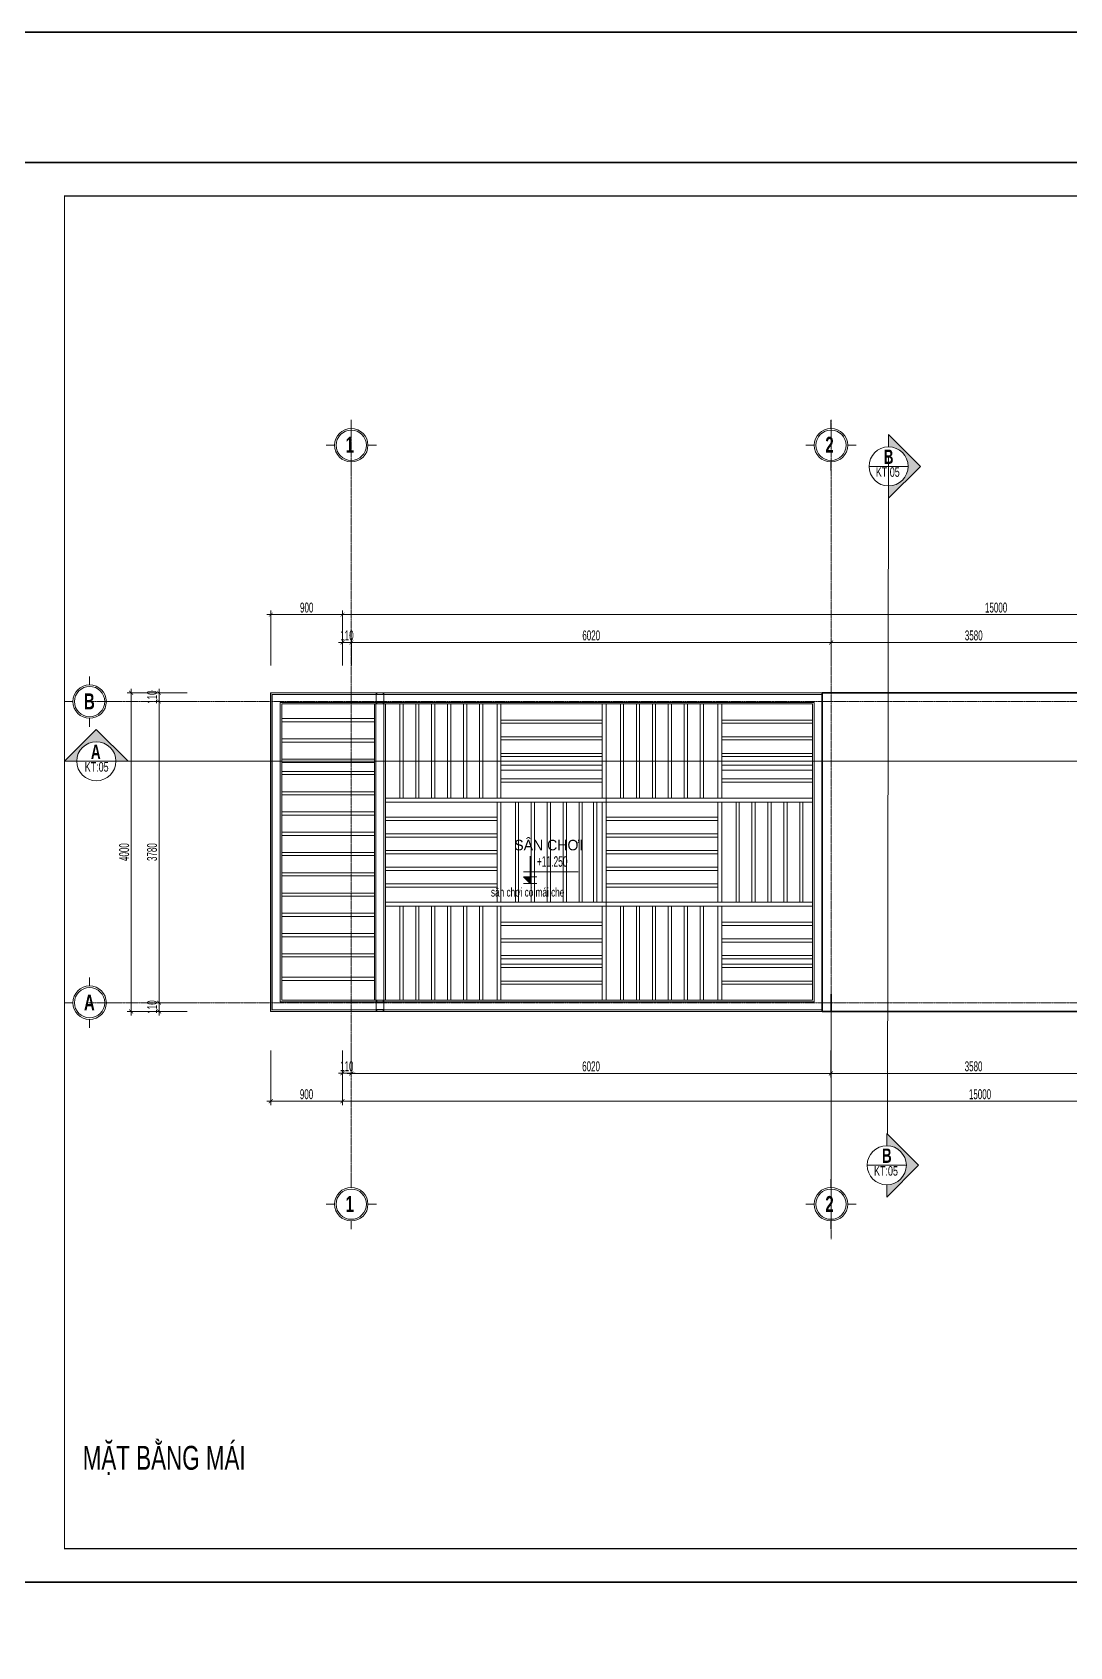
# Model space of a CAD drawing. Header units: millimetres. Extents: x 1336014 to 2939047, y -333549 to -60566.
# Drawn here: x 1388413 to 1401429, y -110532 to -90266 of the extents above; entities that cross this region are included whole.
import ezdxf
from ezdxf.enums import TextEntityAlignment as Align

# ---------------------------------------------------------------- set-up
doc = ezdxf.new("R2010")
doc.units = ezdxf.units.MM
doc.header["$MEASUREMENT"] = 0
doc.linetypes.add('CENTER2', pattern=[1.125, 0.75, -0.125, 0.125, -0.125])
for name, color, linetype, lineweight in [('01.Cut', 255, 'Continuous', 35), ('02.Thay', 145, 'Continuous', 15), ('03.Manh', 251, 'Continuous', 13), ('05.Text', 253, 'Continuous', 18), ('08.Dim', 156, 'Continuous', 15), ('09.Hatch', 250, 'Continuous', 5), ('10.Text', 254, 'Continuous', 18), ('10.truc', 250, 'CENTER2', 20), ('11.Khung bo', 32, 'Continuous', 50), ('12.Khung', 36, 'Continuous', 25), ('DIM', 252, 'Continuous', 20), ('NN_KI HIEU', 22, 'Continuous', 18)]:
    doc.layers.add(name, color=color, linetype=linetype, lineweight=lineweight)
doc.layers.add('text', color=7, linetype='Continuous')
doc.layers.add('Tpl_Bound', color=1, linetype='Continuous', plot=False)
doc.styles.add('AVANTH', font='')
doc.styles.add('AVANTHB', font='')
doc.styles.add('TT5_Ghi chu 1', font='', dxfattribs={"width": 0.7, "height": 240})
doc.styles.add('TT5_Text Dim', font='hoatbif.shx', dxfattribs={"width": 0.6})
doc.styles.get('AVANTH').set_extended_font_data('.VnAvantH')
doc.styles.get('AVANTHB').set_extended_font_data('.VnAvantH', bold=True)
doc.styles.get('TT5_Ghi chu 1').set_extended_font_data('.VnBlackH')
doc.dimstyles.new('TT5_Dim 1-50', dxfattribs={"dimscale": 50, "dimtxt": 2.5, "dimasz": 1, "dimexe": 1, "dimexo": 0.5, "dimgap": 0.5, "dimtad": 1, "dimdec": 0, "dimzin": 0, "dimdsep": 46, "dimtxsty": 'TT5_Text Dim', "dimblk": 'ARCHTICK', "dimcen": 0, "dimdle": 1, "dimclrd": 256, "dimclre": 256, "dimclrt": 1, "dimadec": 0, "dimazin": 0, "dimtfac": 0.015, "dimtdec": 0, "dimtix": 1, "dimtmove": 2, "dimatfit": 3, "dimldrblk": 'DOT', "dimfxl": 1, "dimtolj": 1, "dimtzin": 0, "dimlwd": -1, "dimlwe": -1, "dimarcsym": 1})

# ---------------------------------------------------------------- blocks, each defined once
blk = doc.blocks.new('100')
at = {"layer": '11.Khung bo', "const_width": 26.7}
blk.add_lwpolyline([(1860913, -945240), (1860913, -916940), (1896063, -916940), (1896063, -945240)], close=True, dxfattribs=at)
blk.add_lwpolyline([(1860913, -945240), (1860913, -916940), (1896063, -916940), (1896063, -945240)], close=True, dxfattribs=at)
blk.add_lwpolyline([(1860913, -945240), (1860913, -916940), (1896063, -916940), (1896063, -945240)], close=True, dxfattribs=at)
at = {"layer": '12.Khung'}
blk.add_lwpolyline([(1901579, -945940), (1901579, -916240), (1859580, -916240), (1859580, -945940)], close=True, dxfattribs=at)
blk.add_lwpolyline([(1901579, -945940), (1901579, -916240), (1859580, -916240), (1859580, -945940)], close=True, dxfattribs=at)
blk.add_lwpolyline([(1901579, -945940), (1901579, -916240), (1859580, -916240), (1859580, -945940)], close=True, dxfattribs=at)
blk = doc.blocks.new('DANHTRUC')
for p, q in [((980383, -947347), (980383, -947137)), ((979963, -947767), (979753, -947767)), ((980803, -947767), (981013, -947767)), ((980383, -948187), (980383, -948397))]:
    blk.add_line(p, q)
for radius in [420, 380]:
    blk.add_circle((980383, -947767), radius)
blk = doc.blocks.new('_ARCHTICK')
at = {"const_width": 0.15}
blk.add_lwpolyline([(-0.5, -0.5), (0.5, 0.5)], dxfattribs=at)
blk = doc.blocks.new('*D2405')
at = {"layer": '08.Dim', "transparency": 16777216}
for p, q in [((1392414, -103047), (1392414, -103385)), ((1398434, -103047), (1398434, -103385)), ((1392364, -103335), (1398484, -103335))]:
    blk.add_line(p, q, dxfattribs=at)
at = {"layer": 'Defpoints', "color": 0, "transparency": 16777216}
for p in [(1392414, -103022), (1398434, -103022), (1398434, -103335)]:
    blk.add_point(p, dxfattribs=at)
at = {"layer": '08.Dim', "transparency": 16777216, "xscale": 50, "yscale": 50, "zscale": 50, "rotation": 180}
blk.add_blockref('_ARCHTICK', (1392414, -103335), dxfattribs=at)
at = {"layer": '08.Dim', "transparency": 16777216, "xscale": 50, "yscale": 50, "zscale": 50}
blk.add_blockref('_ARCHTICK', (1398434, -103335), dxfattribs=at)
at = {"layer": '08.Dim', "color": 1, "transparency": 16777216, "insert": (1395424, -103247), "char_height": 125, "attachment_point": 5, "style": 'TT5_Text Dim'}
blk.add_mtext('\\A1;6020', dxfattribs=at)
blk = doc.blocks.new('_DOT')
blk.add_line((-0.5, 0), (-1, 0))
at = {"const_width": 0.5}
blk.add_lwpolyline([(-0.25, 0, 1), (0.25, 0, 1)], format="xyb", close=True, dxfattribs=at)
blk = doc.blocks.new('*D2406')
at = {"layer": '08.Dim', "transparency": 16777216}
for p, q in [((1398433, -103047), (1398433, -103385)), ((1402013, -103047), (1402013, -103385)), ((1398383, -103335), (1402063, -103335))]:
    blk.add_line(p, q, dxfattribs=at)
at = {"layer": 'Defpoints', "color": 0, "transparency": 16777216}
for p in [(1398433, -103022), (1402013, -103022), (1402013, -103335)]:
    blk.add_point(p, dxfattribs=at)
at = {"layer": '08.Dim', "transparency": 16777216, "xscale": 50, "yscale": 50, "zscale": 50, "rotation": 180}
blk.add_blockref('_ARCHTICK', (1398433, -103335), dxfattribs=at)
at = {"layer": '08.Dim', "transparency": 16777216, "xscale": 50, "yscale": 50, "zscale": 50}
blk.add_blockref('_ARCHTICK', (1402013, -103335), dxfattribs=at)
at = {"layer": '08.Dim', "color": 1, "transparency": 16777216, "insert": (1400223, -103247), "char_height": 125, "attachment_point": 5, "style": 'TT5_Text Dim'}
blk.add_mtext('\\A1;3580', dxfattribs=at)
blk = doc.blocks.new('*D2409')
at = {"layer": '08.Dim', "transparency": 16777216}
for p, q in [((1392304, -103047), (1392304, -103735)), ((1407304, -103047), (1407304, -103735)), ((1392254, -103685), (1407354, -103685))]:
    blk.add_line(p, q, dxfattribs=at)
at = {"layer": 'Defpoints', "color": 0, "transparency": 16777216}
for p in [(1392304, -103022), (1407304, -103022), (1407304, -103685)]:
    blk.add_point(p, dxfattribs=at)
at = {"layer": '08.Dim', "transparency": 16777216, "xscale": 50, "yscale": 50, "zscale": 50, "rotation": 180}
blk.add_blockref('_ARCHTICK', (1392304, -103685), dxfattribs=at)
at = {"layer": '08.Dim', "transparency": 16777216, "xscale": 50, "yscale": 50, "zscale": 50}
blk.add_blockref('_ARCHTICK', (1407304, -103685), dxfattribs=at)
at = {"layer": '08.Dim', "color": 1, "transparency": 16777216, "insert": (1400304, -103597), "char_height": 125, "attachment_point": 5, "style": 'TT5_Text Dim'}
blk.add_mtext('\\A1;15000', dxfattribs=at)
blk = doc.blocks.new('*D2410')
at = {"layer": '08.Dim', "transparency": 16777216}
for p, q in [((1390357, -98557), (1389953, -98557)), ((1390357, -98667), (1389953, -98667)), ((1390003, -98557), (1390003, -98507)), ((1390003, -98557), (1390003, -98667)), ((1390003, -98667), (1390003, -98717))]:
    blk.add_line(p, q, dxfattribs=at)
at = {"layer": 'Defpoints', "color": 0, "transparency": 16777216}
for p in [(1390003, -98667), (1390382, -98557), (1390382, -98667)]:
    blk.add_point(p, dxfattribs=at)
at = {"layer": '08.Dim', "transparency": 16777216, "xscale": 50, "yscale": 50, "zscale": 50}
for p, rotation in [((1390003, -98557), 270), ((1390003, -98667), 90)]:
    blk.add_blockref('_ARCHTICK', p, dxfattribs=dict(at, rotation=rotation))
at = {"layer": '08.Dim', "color": 1, "transparency": 16777216, "insert": (1389916, -98612), "char_height": 125, "attachment_point": 5, "rotation": 90, "style": 'TT5_Text Dim'}
blk.add_mtext('\\A1;110', dxfattribs=at)
blk = doc.blocks.new('*D2411')
at = {"layer": '08.Dim', "transparency": 16777216}
for p, q in [((1390357, -98667), (1389953, -98667)), ((1390003, -98617), (1390003, -102497)), ((1390357, -102447), (1389953, -102447))]:
    blk.add_line(p, q, dxfattribs=at)
at = {"layer": 'Defpoints', "color": 0, "transparency": 16777216}
for p in [(1390382, -98667), (1390003, -102447), (1390382, -102447)]:
    blk.add_point(p, dxfattribs=at)
at = {"layer": '08.Dim', "transparency": 16777216, "xscale": 50, "yscale": 50, "zscale": 50}
for p, rotation in [((1390003, -98667), 90), ((1390003, -102447), 270)]:
    blk.add_blockref('_ARCHTICK', p, dxfattribs=dict(at, rotation=rotation))
at = {"layer": '08.Dim', "color": 1, "transparency": 16777216, "insert": (1389916, -100557), "char_height": 125, "attachment_point": 5, "rotation": 90, "style": 'TT5_Text Dim'}
blk.add_mtext('\\A1;3780', dxfattribs=at)
blk = doc.blocks.new('*D2412')
at = {"layer": '08.Dim', "transparency": 16777216}
for p, q in [((1390357, -102447), (1389953, -102447)), ((1390003, -102447), (1390003, -102397)), ((1390003, -102447), (1390003, -102557)), ((1390357, -102557), (1389953, -102557)), ((1390003, -102557), (1390003, -102607))]:
    blk.add_line(p, q, dxfattribs=at)
at = {"layer": 'Defpoints', "color": 0, "transparency": 16777216}
for p in [(1390382, -102447), (1390003, -102557), (1390382, -102557)]:
    blk.add_point(p, dxfattribs=at)
at = {"layer": '08.Dim', "transparency": 16777216, "xscale": 50, "yscale": 50, "zscale": 50}
for p, rotation in [((1390003, -102447), 270), ((1390003, -102557), 90)]:
    blk.add_blockref('_ARCHTICK', p, dxfattribs=dict(at, rotation=rotation))
at = {"layer": '08.Dim', "color": 1, "transparency": 16777216, "insert": (1389916, -102502), "char_height": 125, "attachment_point": 5, "rotation": 90, "style": 'TT5_Text Dim'}
blk.add_mtext('\\A1;110', dxfattribs=at)
blk = doc.blocks.new('*D2413')
at = {"layer": '08.Dim', "transparency": 16777216}
for p, q in [((1390357, -98557), (1389603, -98557)), ((1389653, -98507), (1389653, -102607)), ((1390357, -102557), (1389603, -102557))]:
    blk.add_line(p, q, dxfattribs=at)
at = {"layer": 'Defpoints', "color": 0, "transparency": 16777216}
for p in [(1390382, -98557), (1389653, -102557), (1390382, -102557)]:
    blk.add_point(p, dxfattribs=at)
at = {"layer": '08.Dim', "transparency": 16777216, "xscale": 50, "yscale": 50, "zscale": 50}
for p, rotation in [((1389653, -98557), 90), ((1389653, -102557), 270)]:
    blk.add_blockref('_ARCHTICK', p, dxfattribs=dict(at, rotation=rotation))
at = {"layer": '08.Dim', "color": 1, "transparency": 16777216, "insert": (1389566, -100557), "char_height": 125, "attachment_point": 5, "rotation": 90, "style": 'TT5_Text Dim'}
blk.add_mtext('\\A1;4000', dxfattribs=at)
blk = doc.blocks.new('*D2418')
at = {"layer": '08.Dim', "transparency": 16777216}
for p, q in [((1392416, -98213), (1392416, -97876)), ((1398436, -98213), (1398436, -97876)), ((1392366, -97926), (1398486, -97926))]:
    blk.add_line(p, q, dxfattribs=at)
at = {"layer": 'Defpoints', "color": 0, "transparency": 16777216}
for p in [(1398436, -97926), (1392416, -98238), (1398436, -98238)]:
    blk.add_point(p, dxfattribs=at)
at = {"layer": '08.Dim', "transparency": 16777216, "xscale": 50, "yscale": 50, "zscale": 50, "rotation": 180}
blk.add_blockref('_ARCHTICK', (1392416, -97926), dxfattribs=at)
at = {"layer": '08.Dim', "transparency": 16777216, "xscale": 50, "yscale": 50, "zscale": 50}
blk.add_blockref('_ARCHTICK', (1398436, -97926), dxfattribs=at)
at = {"layer": '08.Dim', "color": 1, "transparency": 16777216, "insert": (1395426, -97838), "char_height": 125, "attachment_point": 5, "style": 'TT5_Text Dim'}
blk.add_mtext('\\A1;6020', dxfattribs=at)
blk = doc.blocks.new('*D2419')
at = {"layer": '08.Dim', "transparency": 16777216}
for p, q in [((1398435, -98213), (1398435, -97876)), ((1402015, -98213), (1402015, -97876)), ((1398385, -97926), (1402065, -97926))]:
    blk.add_line(p, q, dxfattribs=at)
at = {"layer": 'Defpoints', "color": 0, "transparency": 16777216}
for p in [(1402015, -97926), (1398435, -98238), (1402015, -98238)]:
    blk.add_point(p, dxfattribs=at)
at = {"layer": '08.Dim', "transparency": 16777216, "xscale": 50, "yscale": 50, "zscale": 50, "rotation": 180}
blk.add_blockref('_ARCHTICK', (1398435, -97926), dxfattribs=at)
at = {"layer": '08.Dim', "transparency": 16777216, "xscale": 50, "yscale": 50, "zscale": 50}
blk.add_blockref('_ARCHTICK', (1402015, -97926), dxfattribs=at)
at = {"layer": '08.Dim', "color": 1, "transparency": 16777216, "insert": (1400225, -97838), "char_height": 125, "attachment_point": 5, "style": 'TT5_Text Dim'}
blk.add_mtext('\\A1;3580', dxfattribs=at)
blk = doc.blocks.new('*D2421')
at = {"layer": '08.Dim', "transparency": 16777216}
for p, q in [((1392306, -98213), (1392306, -97876)), ((1392416, -98213), (1392416, -97876)), ((1392306, -97926), (1392256, -97926)), ((1392306, -97926), (1392416, -97926)), ((1392416, -97926), (1392466, -97926))]:
    blk.add_line(p, q, dxfattribs=at)
at = {"layer": 'Defpoints', "color": 0, "transparency": 16777216}
for p in [(1392416, -97926), (1392306, -98238), (1392416, -98238)]:
    blk.add_point(p, dxfattribs=at)
at = {"layer": '08.Dim', "transparency": 16777216, "xscale": 50, "yscale": 50, "zscale": 50}
blk.add_blockref('_ARCHTICK', (1392306, -97926), dxfattribs=at)
at = {"layer": '08.Dim', "transparency": 16777216, "xscale": 50, "yscale": 50, "zscale": 50, "rotation": 180}
blk.add_blockref('_ARCHTICK', (1392416, -97926), dxfattribs=at)
at = {"layer": '08.Dim', "color": 1, "transparency": 16777216, "insert": (1392361, -97838), "char_height": 125, "attachment_point": 5, "style": 'TT5_Text Dim'}
blk.add_mtext('\\A1;110', dxfattribs=at)
blk = doc.blocks.new('*D2423')
at = {"layer": '08.Dim', "transparency": 16777216}
for p, q in [((1392256, -97576), (1407356, -97576)), ((1392306, -98213), (1392306, -97526)), ((1407306, -98213), (1407306, -97526))]:
    blk.add_line(p, q, dxfattribs=at)
at = {"layer": 'Defpoints', "color": 0, "transparency": 16777216}
for p in [(1407306, -97576), (1392306, -98238), (1407306, -98238)]:
    blk.add_point(p, dxfattribs=at)
at = {"layer": '08.Dim', "transparency": 16777216, "xscale": 50, "yscale": 50, "zscale": 50, "rotation": 180}
blk.add_blockref('_ARCHTICK', (1392306, -97576), dxfattribs=at)
at = {"layer": '08.Dim', "transparency": 16777216, "xscale": 50, "yscale": 50, "zscale": 50}
blk.add_blockref('_ARCHTICK', (1407306, -97576), dxfattribs=at)
at = {"layer": '08.Dim', "color": 1, "transparency": 16777216, "insert": (1400506, -97488), "char_height": 125, "attachment_point": 5, "style": 'TT5_Text Dim'}
blk.add_mtext('\\A1;15000', dxfattribs=at)
blk = doc.blocks.new('*D2424')
at = {"layer": '08.Dim', "transparency": 16777216}
for p, q in [((1391356, -97576), (1392356, -97576)), ((1391406, -98213), (1391406, -97526)), ((1392306, -98213), (1392306, -97526))]:
    blk.add_line(p, q, dxfattribs=at)
at = {"layer": 'Defpoints', "color": 0, "transparency": 16777216}
for p in [(1392306, -97576), (1391406, -98238), (1392306, -98238)]:
    blk.add_point(p, dxfattribs=at)
at = {"layer": '08.Dim', "transparency": 16777216, "xscale": 50, "yscale": 50, "zscale": 50, "rotation": 180}
blk.add_blockref('_ARCHTICK', (1391406, -97576), dxfattribs=at)
at = {"layer": '08.Dim', "transparency": 16777216, "xscale": 50, "yscale": 50, "zscale": 50}
blk.add_blockref('_ARCHTICK', (1392306, -97576), dxfattribs=at)
at = {"layer": '08.Dim', "color": 1, "transparency": 16777216, "insert": (1391856, -97488), "char_height": 125, "attachment_point": 5, "style": 'TT5_Text Dim'}
blk.add_mtext('\\A1;900', dxfattribs=at)
blk = doc.blocks.new('*D2425')
at = {"layer": '08.Dim', "transparency": 16777216}
for p, q in [((1391404, -103047), (1391404, -103735)), ((1392304, -103047), (1392304, -103735)), ((1391354, -103685), (1392354, -103685))]:
    blk.add_line(p, q, dxfattribs=at)
at = {"layer": 'Defpoints', "color": 0, "transparency": 16777216}
for p in [(1391404, -103022), (1392304, -103022), (1392304, -103685)]:
    blk.add_point(p, dxfattribs=at)
at = {"layer": '08.Dim', "transparency": 16777216, "xscale": 50, "yscale": 50, "zscale": 50, "rotation": 180}
blk.add_blockref('_ARCHTICK', (1391404, -103685), dxfattribs=at)
at = {"layer": '08.Dim', "transparency": 16777216, "xscale": 50, "yscale": 50, "zscale": 50}
blk.add_blockref('_ARCHTICK', (1392304, -103685), dxfattribs=at)
at = {"layer": '08.Dim', "color": 1, "transparency": 16777216, "insert": (1391854, -103597), "char_height": 125, "attachment_point": 5, "style": 'TT5_Text Dim'}
blk.add_mtext('\\A1;900', dxfattribs=at)
blk = doc.blocks.new('*D2426')
at = {"layer": '08.Dim', "transparency": 16777216}
for p, q in [((1392304, -103047), (1392304, -103384)), ((1392414, -103047), (1392414, -103384)), ((1392304, -103334), (1392254, -103334)), ((1392304, -103334), (1392414, -103334)), ((1392414, -103334), (1392464, -103334))]:
    blk.add_line(p, q, dxfattribs=at)
at = {"layer": 'Defpoints', "color": 0, "transparency": 16777216}
for p in [(1392304, -103022), (1392414, -103022), (1392414, -103334)]:
    blk.add_point(p, dxfattribs=at)
at = {"layer": '08.Dim', "transparency": 16777216, "xscale": 50, "yscale": 50, "zscale": 50}
blk.add_blockref('_ARCHTICK', (1392304, -103334), dxfattribs=at)
at = {"layer": '08.Dim', "transparency": 16777216, "xscale": 50, "yscale": 50, "zscale": 50, "rotation": 180}
blk.add_blockref('_ARCHTICK', (1392414, -103334), dxfattribs=at)
at = {"layer": '08.Dim', "color": 1, "transparency": 16777216, "insert": (1392359, -103246), "char_height": 125, "attachment_point": 5, "style": 'TT5_Text Dim'}
blk.add_mtext('\\A1;110', dxfattribs=at)
blk = doc.blocks.new('A$C4E7C6F34')
at = {"layer": 'DIM'}
blk.add_hatch(color=256, dxfattribs=at).paths.add_polyline_path([(-38, 0), (-38, 138), (-178, 138)])
for p, q in [((-38, 576), (-38, 0)), ((964, 248), (-178, 248)), ((-178, 138), (101, 138)), ((-178, 138), (-38, 0)), ((-178, 0), (101, 0))]:
    blk.add_line(p, q, dxfattribs=at)
at = {"layer": 'text', "style": 'TT5_Text Dim', "flags": 8}
blk.add_attdef('%%P0.000', text='', height=220, dxfattribs=at).set_placement((102, 461), align=Align.MIDDLE_LEFT)
blk = doc.blocks.new('fewrwe')
at = {"layer": '03.Manh'}
h = blk.add_hatch(color=256, dxfattribs=at)
h.dxf.hatch_style = 1
h.paths.add_polyline_path([(1406959, -119702), (1406974, -119702), (1406974, -119707), (1406959, -119707)], flags=16)
h.paths.add_polyline_path([(1406957, -119699), (1406977, -119699), (1406977, -119709), (1406957, -119709)])
h.paths.add_polyline_path([(1406974, -119612), (1406959, -119612), (1406959, -119617), (1406974, -119617)], flags=16)
h.paths.add_polyline_path([(1406977, -119609), (1406957, -119609), (1406957, -119619), (1406977, -119619)])
h.paths.add_polyline_path([(1407079, -119617), (1407094, -119617), (1407094, -119612), (1407079, -119612)], flags=16)
h.paths.add_polyline_path([(1407077, -119619), (1407097, -119619), (1407097, -119609), (1407077, -119609)])
h.paths.add_polyline_path([(1406979, -119612), (1407074, -119612), (1407074, -119707), (1406979, -119707)], flags=16)
h.paths.add_polyline_path([(1406977, -119609), (1407077, -119609), (1407077, -119709), (1406977, -119709)])
h.paths.add_polyline_path([(1407079, -119702), (1407094, -119702), (1407094, -119707), (1407079, -119707)], flags=16)
h.paths.add_polyline_path([(1407077, -119699), (1407097, -119699), (1407097, -119709), (1407077, -119709)])
h = blk.add_hatch(color=256, dxfattribs=at)
h.dxf.hatch_style = 1
h.paths.add_polyline_path([(1410819, -119702), (1410834, -119702), (1410834, -119707), (1410819, -119707)], flags=16)
h.paths.add_polyline_path([(1410817, -119699), (1410837, -119699), (1410837, -119709), (1410817, -119709)])
h.paths.add_polyline_path([(1410834, -119612), (1410819, -119612), (1410819, -119617), (1410834, -119617)], flags=16)
h.paths.add_polyline_path([(1410837, -119609), (1410817, -119609), (1410817, -119619), (1410837, -119619)])
h.paths.add_polyline_path([(1410939, -119617), (1410954, -119617), (1410954, -119612), (1410939, -119612)], flags=16)
h.paths.add_polyline_path([(1410937, -119619), (1410957, -119619), (1410957, -119609), (1410937, -119609)])
h.paths.add_polyline_path([(1410839, -119612), (1410934, -119612), (1410934, -119707), (1410839, -119707)], flags=16)
h.paths.add_polyline_path([(1410837, -119609), (1410937, -119609), (1410937, -119709), (1410837, -119709)])
h.paths.add_polyline_path([(1410939, -119702), (1410954, -119702), (1410954, -119707), (1410939, -119707)], flags=16)
h.paths.add_polyline_path([(1410937, -119699), (1410957, -119699), (1410957, -119709), (1410937, -119709)])
for p, q in [((1407299, -114231), (1407299, -115372)), ((1407339, -114231), (1407339, -115372)), ((1407508, -114231), (1407508, -115372)), ((1407548, -114231), (1407548, -115372)), ((1407718, -114231), (1407718, -115372)), ((1407758, -114231), (1407758, -115372)), ((1407867, -114231), (1407867, -115372)), ((1407927, -114231), (1407927, -115372)), ((1408037, -114231), (1408037, -115372)), ((1408077, -114231), (1408077, -115372)), ((1408278, -114231), (1408278, -118141)), ((1408278, -114231), (1408278, -119590)), ((1409585, -114210), (1408328, -114210)), ((1408328, -114231), (1408328, -119590)), ((1409585, -114231), (1409585, -119590)), ((1409635, -114231), (1409635, -118141)), ((1409635, -114231), (1409635, -119590)), ((1409837, -114231), (1409837, -115372)), ((1409877, -114231), (1409877, -115372)), ((1410047, -114231), (1410047, -115372)), ((1410087, -114231), (1410087, -115372)), ((1410256, -114231), (1410256, -115372)), ((1410296, -114231), (1410296, -115372)), ((1410365, -114231), (1410365, -115372)), ((1410405, -114231), (1410405, -115372)), ((1410575, -114231), (1410575, -115372)), ((1410615, -114231), (1410615, -115372)), ((1409585, -114352), (1408328, -114352)), ((1409585, -114392), (1408328, -114392)), ((1409585, -114552), (1408328, -114552)), ((1409585, -114592), (1408328, -114592)), ((1409585, -114752), (1408328, -114752)), ((1409585, -114792), (1408328, -114792)), ((1409585, -114952), (1408328, -114952)), ((1409585, -114992), (1408328, -114992)), ((1409585, -115152), (1408328, -115152)), ((1409585, -115192), (1408328, -115192)), ((1408278, -115372), (1407097, -115372)), ((1408278, -115422), (1407097, -115422)), ((1409585, -115372), (1408328, -115372)), ((1409585, -115422), (1408328, -115422)), ((1408518, -115422), (1408518, -116822)), ((1408558, -115422), (1408558, -116822)), ((1408727, -115422), (1408727, -116822)), ((1408767, -115422), (1408767, -116822)), ((1408937, -115422), (1408937, -116822)), ((1408977, -115422), (1408977, -116822)), ((1409146, -115422), (1409146, -116822)), ((1409186, -115422), (1409186, -116822)), ((1409356, -115422), (1409356, -116822)), ((1409396, -115422), (1409396, -116822)), ((1410817, -115372), (1409635, -115372)), ((1410817, -115422), (1409635, -115422)), ((1408278, -115602), (1407097, -115602)), ((1408278, -115642), (1407097, -115642)), ((1410817, -115602), (1409635, -115602)), ((1410817, -115642), (1409635, -115642)), ((1408278, -115802), (1407097, -115802)), ((1408278, -115842), (1407097, -115842)), ((1410817, -115802), (1409635, -115802)), ((1410817, -115842), (1409635, -115842)), ((1408278, -116002), (1407097, -116002)), ((1408278, -116042), (1407097, -116042)), ((1408278, -116022), (1408278, -116822)), ((1410817, -116002), (1409635, -116002)), ((1409635, -116022), (1409635, -116822)), ((1410817, -116042), (1409635, -116042)), ((1408278, -116202), (1407097, -116202)), ((1408278, -116242), (1407097, -116242)), ((1410817, -116202), (1409635, -116202)), ((1410817, -116242), (1409635, -116242)), ((1408278, -116402), (1407097, -116402)), ((1408278, -116442), (1407097, -116442)), ((1408278, -116427), (1408278, -116822)), ((1408278, -116427), (1408278, -116822)), ((1410817, -116402), (1409635, -116402)), ((1409635, -116427), (1409635, -116822)), ((1409635, -116427), (1409635, -116822)), ((1410817, -116442), (1409635, -116442)), ((1408278, -116602), (1407097, -116602)), ((1408278, -116642), (1407097, -116642)), ((1410817, -116602), (1409635, -116602)), ((1410817, -116642), (1409635, -116642)), ((1408278, -116822), (1407097, -116822)), ((1410817, -116822), (1407097, -116822)), ((1410817, -116822), (1407097, -116822)), ((1408278, -116872), (1407097, -116872)), ((1407299, -116872), (1407299, -118141)), ((1407339, -116872), (1407339, -118141)), ((1407508, -116872), (1407508, -118141)), ((1407548, -116872), (1407548, -118141)), ((1407718, -116872), (1407718, -118141)), ((1407758, -116872), (1407758, -118141)), ((1407867, -116872), (1407867, -118141)), ((1407927, -116872), (1407927, -118141)), ((1408037, -116872), (1408037, -118141)), ((1408077, -116872), (1408077, -118141)), ((1409585, -116822), (1408328, -116822)), ((1409585, -116872), (1408328, -116872)), ((1410817, -116822), (1409635, -116822)), ((1410817, -116872), (1409635, -116872)), ((1409837, -116872), (1409837, -118141)), ((1409877, -116872), (1409877, -118141)), ((1410047, -116872), (1410047, -118141)), ((1410087, -116872), (1410087, -118141)), ((1410256, -116872), (1410256, -118141)), ((1410296, -116872), (1410296, -118141)), ((1410365, -116872), (1410365, -118141)), ((1410405, -116872), (1410405, -118141)), ((1410575, -116872), (1410575, -118141)), ((1410615, -116872), (1410615, -118141)), ((1409585, -116939), (1408328, -116939)), ((1409585, -116979), (1408328, -116979)), ((1409585, -117121), (1408328, -117121)), ((1409585, -117161), (1408328, -117161)), ((1409585, -117321), (1408328, -117321)), ((1409585, -117361), (1408328, -117361)), ((1409585, -117521), (1408328, -117521)), ((1409585, -117561), (1408328, -117561)), ((1409585, -117721), (1408328, -117721)), ((1409585, -117761), (1408328, -117761)), ((1409585, -117921), (1408328, -117921)), ((1408278, -118141), (1407097, -118141)), ((1409585, -117961), (1408328, -117961)), ((1409585, -118141), (1408328, -118141)), ((1410817, -118141), (1409635, -118141)), ((1408278, -118191), (1407097, -118191)), ((1409585, -118191), (1408328, -118191)), ((1408518, -118191), (1408518, -119590)), ((1408558, -118191), (1408558, -119590)), ((1408727, -118191), (1408727, -119590)), ((1408767, -118191), (1408767, -119590)), ((1408937, -118191), (1408937, -119590)), ((1408977, -118191), (1408977, -119590)), ((1409146, -118191), (1409146, -119590)), ((1409186, -118191), (1409186, -119590)), ((1409356, -118191), (1409356, -119590)), ((1409396, -118191), (1409396, -119590)), ((1410817, -118191), (1409635, -118191)), ((1408278, -118371), (1407097, -118371)), ((1408278, -118411), (1407097, -118411)), ((1410817, -118371), (1409635, -118371)), ((1410817, -118411), (1409635, -118411)), ((1408278, -118571), (1407097, -118571)), ((1408278, -118611), (1407097, -118611)), ((1410817, -118571), (1409635, -118571)), ((1410817, -118611), (1409635, -118611)), ((1408278, -118771), (1407097, -118771)), ((1408278, -118811), (1407097, -118811)), ((1408278, -118791), (1408278, -119590)), ((1410817, -118771), (1409635, -118771)), ((1409635, -118791), (1409635, -119590)), ((1410817, -118811), (1409635, -118811)), ((1408278, -118971), (1407097, -118971)), ((1408278, -119011), (1407097, -119011)), ((1410817, -118971), (1409635, -118971)), ((1410817, -119011), (1409635, -119011)), ((1408278, -119170), (1407097, -119170)), ((1408278, -119210), (1407097, -119210)), ((1410817, -119170), (1409635, -119170)), ((1410817, -119210), (1409635, -119210)), ((1408278, -119370), (1407097, -119370)), ((1408278, -119410), (1407097, -119410)), ((1410817, -119370), (1409635, -119370)), ((1410817, -119410), (1409635, -119410)), ((1410817, -119590), (1407097, -119590)), ((1410817, -119610), (1407097, -119610)), ((1410817, -119710), (1407097, -119710)), ((1410817, -119730), (1407097, -119730))]:
    blk.add_line(p, q, dxfattribs=at)
for points in [[(1410957, -114111), (1410957, -121031), (1406957, -121031), (1406957, -114111)], [(1410937, -114111), (1410937, -121011), (1406977, -121011), (1406977, -114111)], [(1410837, -114211), (1410837, -120911), (1407077, -120911), (1407077, -114211)], [(1410817, -114231), (1410817, -120891), (1407097, -120891), (1407097, -114231)], [(1410817, -119590), (1410817, -114231), (1407097, -114231), (1407097, -119590)], [(1407321, -119730), (1407321, -120891), (1407281, -120891), (1407281, -119730)], [(1407575, -119730), (1407575, -120891), (1407535, -120891), (1407535, -119730)], [(1407830, -119730), (1407830, -120891), (1407790, -120891), (1407790, -119730)], [(1407984, -119730), (1407984, -120891), (1407944, -120891), (1407944, -119730)], [(1408238, -119730), (1408238, -120891), (1408198, -120891), (1408198, -119730)], [(1408493, -119730), (1408493, -120891), (1408453, -120891), (1408453, -119730)], [(1408747, -119730), (1408747, -120891), (1408707, -120891), (1408707, -119730)], [(1409001, -119730), (1409001, -120891), (1408961, -120891), (1408961, -119730)], [(1409256, -119730), (1409256, -120891), (1409216, -120891), (1409216, -119730)], [(1409510, -119730), (1409510, -120891), (1409470, -120891), (1409470, -119730)], [(1409764, -119730), (1409764, -120891), (1409724, -120891), (1409724, -119730)], [(1410019, -119730), (1410019, -120891), (1409979, -120891), (1409979, -119730)], [(1410273, -119730), (1410273, -120891), (1410233, -120891), (1410233, -119730)], [(1410567, -119730), (1410567, -120891), (1410527, -120891), (1410527, -119730)]]:
    blk.add_lwpolyline(points, close=True, dxfattribs=at)
at = {"layer": '03.Manh', "color": 3}
for points in [[(1406977, -119609), (1406957, -119609), (1406957, -119619), (1406977, -119619)], [(1406957, -119699), (1406977, -119699), (1406977, -119709), (1406957, -119709)], [(1406974, -119612), (1406959, -119612), (1406959, -119617), (1406974, -119617)], [(1406959, -119702), (1406974, -119702), (1406974, -119707), (1406959, -119707)], [(1406977, -119609), (1407077, -119609), (1407077, -119709), (1406977, -119709)], [(1406979, -119612), (1407074, -119612), (1407074, -119707), (1406979, -119707)], [(1407077, -119619), (1407097, -119619), (1407097, -119609), (1407077, -119609)], [(1407077, -119699), (1407097, -119699), (1407097, -119709), (1407077, -119709)], [(1407079, -119617), (1407094, -119617), (1407094, -119612), (1407079, -119612)], [(1407079, -119702), (1407094, -119702), (1407094, -119707), (1407079, -119707)], [(1410837, -119609), (1410817, -119609), (1410817, -119619), (1410837, -119619)], [(1410817, -119699), (1410837, -119699), (1410837, -119709), (1410817, -119709)], [(1410834, -119612), (1410819, -119612), (1410819, -119617), (1410834, -119617)], [(1410819, -119702), (1410834, -119702), (1410834, -119707), (1410819, -119707)], [(1410837, -119609), (1410937, -119609), (1410937, -119709), (1410837, -119709)], [(1410839, -119612), (1410934, -119612), (1410934, -119707), (1410839, -119707)], [(1410937, -119619), (1410957, -119619), (1410957, -119609), (1410937, -119609)], [(1410937, -119699), (1410957, -119699), (1410957, -119709), (1410937, -119709)], [(1410939, -119617), (1410954, -119617), (1410954, -119612), (1410939, -119612)], [(1410939, -119702), (1410954, -119702), (1410954, -119707), (1410939, -119707)]]:
    blk.add_lwpolyline(points, close=True, dxfattribs=at)

msp = doc.modelspace()

# ---------------------------------------------------------------- hatches: boundary and pattern name
at = {"layer": '09.Hatch'}
for points in [[(1399156.5, -95469.6), (1399156.5, -95315.9), (1399555.7, -95715.1), (1399156.5, -96114.3), (1399156.5, -95960.5, 0.4142136), (1399401.9, -95715.1, 0.4142136)], [(1389461.9, -99416.6), (1389615.6, -99416.6), (1389216.5, -99017.4), (1388817.3, -99416.6), (1388971, -99416.6, -0.4142136), (1389216.5, -99171.1, -0.4142136)], [(1399133.9, -104242.6), (1399133.9, -104088.9), (1399533.1, -104488.1), (1399133.9, -104887.3), (1399133.9, -104733.5, 0.4142136), (1399379.4, -104488.1, 0.4142136)]]:
    msp.add_hatch(color=256, dxfattribs=at).paths.add_polyline_path(points)

# ---------------------------------------------------------------- linework, layer by layer
at = {"layer": '01.Cut'}
for points in [[(1336014.5, -90266), (1557555.5, -90266), (1557555.5, -333549), (1336014.5, -333549)], [(1398324.3, -98557.3), (1402124.3, -98557.3), (1402124.3, -102557.3), (1398324.3, -102557.3)]]:
    msp.add_lwpolyline(points, close=True, dxfattribs=at)
msp.add_lwpolyline([(1398434.3, -102337.3), (1398434.3, -102557.3), (1402124.3, -102557.3)], dxfattribs=at)
at = {"layer": '02.Thay'}
for p, q in [((1399555.7, -95715.1), (1399156.5, -95315.9)), ((1399156.5, -95469.6), (1399156.5, -95315.9)), ((1398911, -95715.1), (1399401.9, -95715.1)), ((1399555.7, -95715.1), (1399156.5, -96114.3)), ((1389216.5, -99017.4), (1388817.3, -99416.6)), ((1389216.5, -99017.4), (1389615.6, -99416.6)), ((1388817.3, -99416.6), (1388971, -99416.6)), ((1389461.9, -99416.6), (1388971, -99416.6)), ((1389461.9, -99416.6), (1389615.6, -99416.6)), ((1399533.1, -104488.1), (1399133.9, -104088.9)), ((1399133.9, -104242.6), (1399133.9, -104088.9)), ((1398888.5, -104488.1), (1399379.4, -104488.1)), ((1399533.1, -104488.1), (1399133.9, -104887.3)), ((1399133.9, -104887.3), (1399133.9, -104733.5))]:
    msp.add_line(p, q, dxfattribs=at)
msp.add_lwpolyline([(1398434.3, -98557.3), (1391405.3, -98557.3), (1391405.3, -102557.3), (1398434.3, -102557.3)], dxfattribs=at)
for centre in [(1399156.5, -95715.1), (1389216.5, -99416.6), (1399133.9, -104488.1)]:
    msp.add_circle(centre, 245.5, dxfattribs=at)
at = {"layer": '10.truc'}
for p, q in [((1392415.3, -95131), (1392415.3, -104661.3)), ((1398434.3, -95131), (1398434.3, -105415.8)), ((1389117.3, -98667.3), (1409907.1, -98667.3)), ((1398434.3, -102337.3), (1398434.3, -105291.3)), ((1389117.3, -102447.3), (1409907.1, -102447.3))]:
    msp.add_line(p, q, dxfattribs=at)
at = {"layer": 'NN_KI HIEU', "ltscale": 2}
for p, q in [((1399141.1, -104096.1), (1399156.5, -95584.3)), ((1389615.6, -99416.6), (1408684.6, -99416.6))]:
    msp.add_line(p, q, dxfattribs=at)
at = {"layer": 'Tpl_Bound', "color": 1}
msp.add_lwpolyline([(1388017.3, -109719.8), (1388017.3, -91900), (1413217, -91900), (1413217, -109719.8)], close=True, dxfattribs=at)

# ---------------------------------------------------------------- block references
at = {"layer": '05.Text'}
for name, p, xscale, yscale, zscale in [('100', (272269.5, 457844.1), 0.6, 0.6, 0.6), ('DANHTRUC', (902223.6, 378433.8), 0.5, 0.5, 0.5), ('DANHTRUC', (908242.6, 378433.8), 0.5, 0.5, 0.5), ('DANHTRUC', (898940.6, 375216), 0.5, 0.5, 0.5), ('DANHTRUC', (898940.6, 371436), 0.5, 0.5, 0.5), ('DANHTRUC', (902223.6, 368906.9), 0.5, 0.5, 0.5), ('DANHTRUC', (908242.6, 368906.9), 0.5, 0.5, 0.5)]:
    msp.add_blockref(name, p, dxfattribs=dict(at, xscale=xscale, yscale=yscale, zscale=zscale))
at = {"layer": '08.Dim', "rotation": 270}
msp.add_blockref('fewrwe', (1512434.8, 1308399.5), dxfattribs=at)
at = {"layer": '08.Dim'}
ref = msp.add_blockref('A$C4E7C6F34', (1394681.7, -100951.7), dxfattribs=dict(at, xscale=0.6, yscale=0.6, zscale=0.6))
ref.add_attrib('%%P0.000', '+11.250', dxfattribs={"layer": 'text', "height": 132, "style": 'TT5_Text Dim', "width": 0.6, "flags": 8}).set_placement((1394743.2, -100674.9), align=Align.MIDDLE_LEFT)

# ---------------------------------------------------------------- texts
at = {"layer": '05.Text', "width": 0.7}
for s, height, style, p in [('1', 200, 'AVANTHB', (1392344.5, -95543.7)), ('2', 200, 'AVANTHB', (1398363.5, -95543.7)), ('B', 200, 'AVANTHB', (1389061.5, -98765)), ('s©n ch¬i cã m¸i che', 110, 'TT5_Text Dim', (1394168, -101115.1)), ('A', 200, 'AVANTHB', (1389061.5, -102545)), ('1', 200, 'AVANTHB', (1392344.5, -105074)), ('2', 200, 'AVANTHB', (1398363.5, -105074)), ('MÆT B»NG M¸I', 300, 'TT5_Ghi chu 1', (1389046.1, -108310.1))]:
    msp.add_text(s, height=height, dxfattribs=dict(at, style=style)).set_placement(p)
for s, height, style, p in [('b', 180, 'AVANTHB', (1399157.2, -95594.8)), ('KT:05', 120, 'AVANTH', (1399146.7, -95785.9)), ('a', 180, 'AVANTHB', (1389209.7, -99296.3)), ('KT:05', 120, 'AVANTH', (1389220.6, -99487.4)), ('b', 180, 'AVANTHB', (1399134.6, -104367.8)), ('KT:05', 120, 'AVANTH', (1399124.1, -104558.9))]:
    msp.add_text(s, height=height, dxfattribs=dict(at, style=style)).set_placement(p, align=Align.MIDDLE_CENTER)
at = {"layer": '10.Text', "color": 4, "style": 'AVANTH'}
msp.add_text('s©n ch¬i', height=132, dxfattribs=at).set_placement((1394460.7, -100534.8))

# ---------------------------------------------------------------- dimensions: what is measured, and where the dimension line sits
at = {"layer": '08.Dim'}
for base, p1, p2, picture, middle in [((1392306.3, -97575.6), (1391406.3, -98238.1), (1392306.3, -98238.1), '*D2424', (1391856.3, -97488.1)), ((1392416.3, -97925.6), (1392306.3, -98238.1), (1392416.3, -98238.1), '*D2421', (1392361.3, -97838.1)), ((1398436.3, -97925.6), (1392416.3, -98238.1), (1398436.3, -98238.1), '*D2418', (1395426.3, -97838.1)), ((1402015.3, -97925.6), (1398435.3, -98238.1), (1402015.3, -98238.1), '*D2419', (1400225.3, -97838.1)), ((1392304.3, -103684.9), (1391404.3, -103022.4), (1392304.3, -103022.4), '*D2425', (1391854.3, -103597.4)), ((1392414.3, -103333.9), (1392304.3, -103022.4), (1392414.3, -103022.4), '*D2426', (1392359.3, -103246.4)), ((1398434.3, -103334.9), (1392414.3, -103022.4), (1398434.3, -103022.4), '*D2405', (1395424.3, -103247.4)), ((1402013.3, -103334.9), (1398433.3, -103022.4), (1402013.3, -103022.4), '*D2406', (1400223.3, -103247.4))]:
    dim = msp.add_linear_dim(base=base, p1=p1, p2=p2, dimstyle='TT5_Dim 1-50', dxfattribs=at)
    dim.commit()
    dim.dimension.update_dxf_attribs({"geometry": picture, "text_midpoint": middle})
for base, p1, p2, picture, middle in [((1407306.2, -97575.6), (1392306.3, -98238.1), (1407306.2, -98238.1), '*D2423', (1400506.3, -97488.1)), ((1407304.3, -103684.9), (1392304.3, -103022.4), (1407304.3, -103022.4), '*D2409', (1400304.3, -103597.4))]:
    dim = msp.add_linear_dim(base=base, p1=p1, p2=p2, dimstyle='TT5_Dim 1-50', dxfattribs=at)
    dim.commit()
    dim.dimension.update_dxf_attribs({"geometry": picture, "text_midpoint": middle, "dimtype": 160})
for base, p1, p2, picture, middle in [((1390003.3, -98667.3), (1390382.4, -98557.3), (1390382.4, -98667.3), '*D2410', (1389915.8, -98612.3)), ((1389653.3, -102557.3), (1390382.4, -98557.3), (1390382.4, -102557.3), '*D2413', (1389565.8, -100557.3)), ((1390003.3, -102447.3), (1390382.4, -98667.3), (1390382.4, -102447.3), '*D2411', (1389915.8, -100557.3)), ((1390003.3, -102557.3), (1390382.4, -102447.3), (1390382.4, -102557.3), '*D2412', (1389915.8, -102502.3))]:
    dim = msp.add_linear_dim(base=base, p1=p1, p2=p2, angle=90, dimstyle='TT5_Dim 1-50', dxfattribs=at)
    dim.commit()
    dim.dimension.update_dxf_attribs({"geometry": picture, "text_midpoint": middle})

doc.saveas('drawing.dxf')
